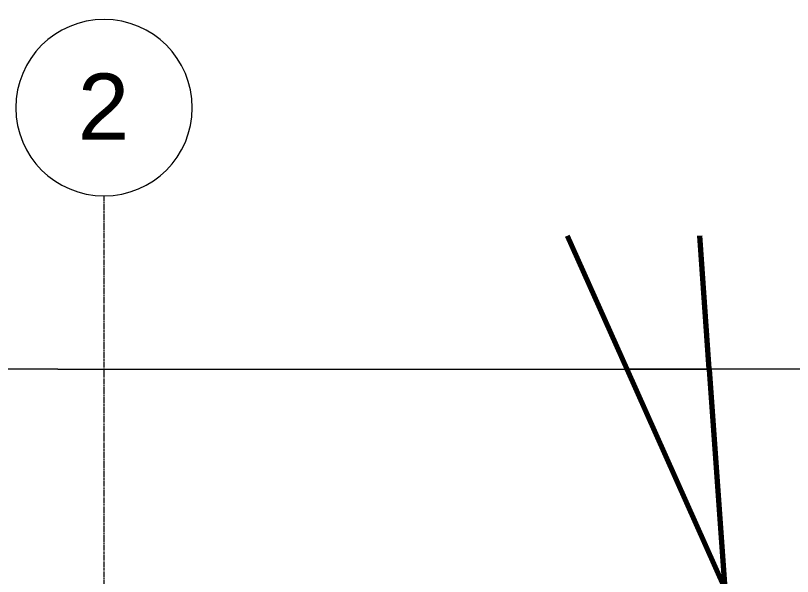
# Model space of a CAD drawing. Header units: inches. Extents: x -4235 to -464, y 9706 to 12425.
# Drawn here: x -3178.4 to -2967.1, y 12272.2 to 12424.8 of the extents above; entities that cross this region are included whole.
import ezdxf

# ---------------------------------------------------------------- set-up
doc = ezdxf.new("R2010")
doc.units = ezdxf.units.IN
doc.header["$MEASUREMENT"] = 0
doc.linetypes.add('Grid Line 1_2_', pattern=[0.875, 0.5, -0.125, 0.125, -0.125])
for name, color, linetype, lineweight in [('0-1', 7, 'Continuous', 5), ('C-TOPO', 7, 'Continuous', 9), ('C-TOPO-MAJR-1', 253, 'Continuous', 70), ('S-GRID-1', 1, 'Grid Line 1_2_', 9), ('S-GRID-IDEN', 1, 'Continuous', 9)]:
    doc.layers.add(name, color=color, linetype=linetype, lineweight=lineweight)
doc.styles.add('Arial_1', font='arial.ttf', dxfattribs={"height": 18})

# ---------------------------------------------------------------- blocks, each defined once
blk = doc.blocks.new('CTR  - Topography_rvt-1-BACKGROUND - 1ST FLOOR')
at = {"layer": 'C-TOPO'}
for p, q in [((-3166.9, 12328.59), (-3319.19, 12328.59)), ((-3166.9, 12328.59), (-3319.19, 12328.59)), ((-3166.9, 12328.59), (-3012.18, 12328.59)), ((-3166.9, 12328.59), (-3012.18, 12328.59)), ((-3012.18, 12328.59), (-2989.73, 12328.59)), ((-2989.73, 12328.59), (-3012.18, 12328.59)), ((-2797.2, 12328.59), (-2989.73, 12328.59)), ((-2797.2, 12328.59), (-2989.73, 12328.59))]:
    blk.add_line(p, q, dxfattribs=at)
at = {"layer": 'C-TOPO-MAJR-1'}
for p, q in [((-3028.35, 12364.85), (-3012.18, 12328.59)), ((-2989.73, 12328.59), (-2992.31, 12364.85)), ((-3012.18, 12328.59), (-2985.53, 12268.83)), ((-2989.73, 12328.59), (-2985.48, 12268.83))]:
    blk.add_line(p, q, dxfattribs=at)
blk = doc.blocks.new('Grid - Grid Head - Circle-50561-BACKGROUND - 1ST FLOOR')
at = {"layer": 'S-GRID-IDEN'}
for start, end in [(360, 180), (180, 360)]:
    blk.add_arc((0, 0), 0.25, start, end, dxfattribs=at)

msp = doc.modelspace()

# ---------------------------------------------------------------- linework, layer by layer
at = {"layer": 'S-GRID-1'}
msp.add_line((-3154.32, 9836.18), (-3154.32, 12375.68), dxfattribs=at)

# ---------------------------------------------------------------- block references
at = {"layer": '0-1'}
msp.add_blockref('CTR  - Topography_rvt-1-BACKGROUND - 1ST FLOOR', (0, 0), dxfattribs=at)
at = {"layer": 'S-GRID-IDEN', "xscale": 95.99999999999994, "yscale": 95.99999999999994, "zscale": 95.99999999999994}
msp.add_blockref('Grid - Grid Head - Circle-50561-BACKGROUND - 1ST FLOOR', (-3154.32, 12399.68), dxfattribs=at)

# ---------------------------------------------------------------- texts
at = {"layer": 'S-GRID-IDEN', "insert": (-3161.45, 12408.97), "char_height": 18, "width": 16.968, "attachment_point": 1, "style": 'Arial_1'}
msp.add_mtext('2', dxfattribs=at)

doc.saveas('drawing.dxf')
